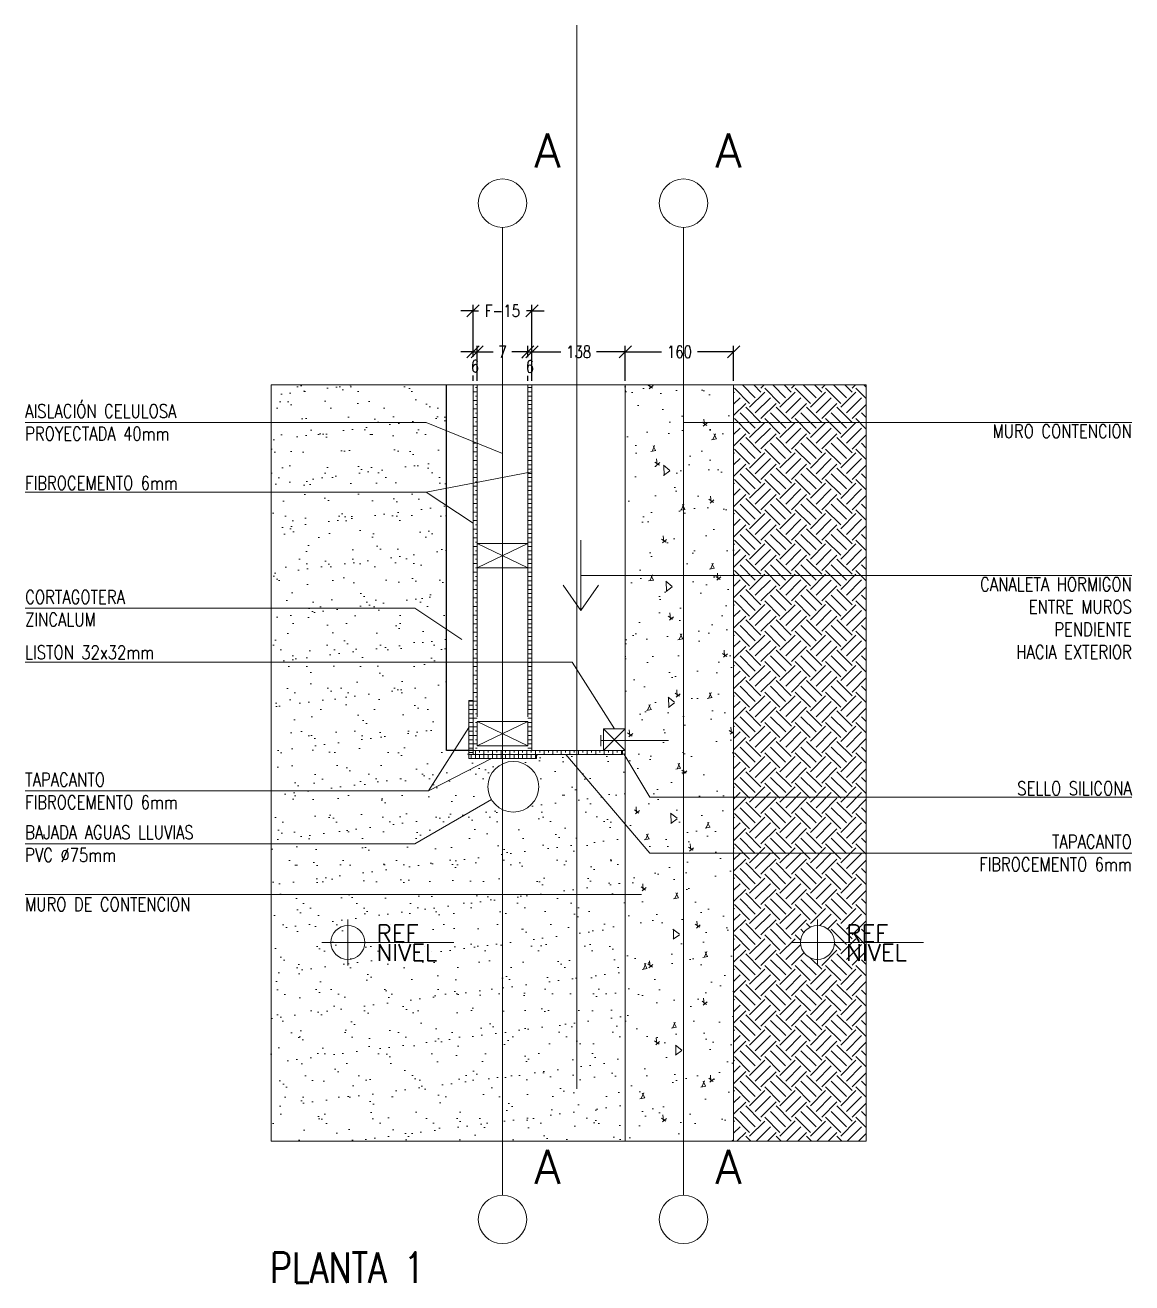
# Model space of a CAD drawing. Header units: metres. Extents: x -2 to 690, y -116 to 73.
# Drawn here: x 507.536 to 509.172, y -74.736 to -72.877 of the extents above; entities that cross this region are included whole.
import ezdxf
from ezdxf.enums import TextEntityAlignment as Align

# ---------------------------------------------------------------- set-up
doc = ezdxf.new("R2010")
doc.units = ezdxf.units.M
doc.header["$LTSCALE"] = 5
doc.header["$MEASUREMENT"] = 0
doc.layers.get('0').update_dxf_attribs({"color": 30})
doc.layers.get('DEFPOINTS').update_dxf_attribs({"color": 210})
doc.layers.add('_AUX', color=210, linetype='Continuous', lineweight=18, plot=False)
for name, color, linetype, lineweight in [('A-ANNO-DIMS', 3, 'Continuous', 18), ('A-ANNO-SYMB', 3, 'Continuous', 18), ('A-ANNO-TEXT', 3, 'Continuous', 18), ('A-DETL-MBND', 3, 'Continuous', 18), ('A-DETL-PATT', 8, 'Continuous', 18), ('A-ELEV-IDEN', 3, 'Continuous', 18), ('A-ELEV-MBE2', 4, 'Continuous', 25), ('A-WALL-PATT', 8, 'Continuous', 18), ('A-WALL-STUD', 3, 'Continuous', 18)]:
    doc.layers.add(name, color=color, linetype=linetype, lineweight=lineweight)
doc.styles.add('E-ROMANS', font='romans.shx', dxfattribs={"width": 0.8})
doc.dimstyles.new('E-0010_TICK_18', dxfattribs={"dimscale": 0.001, "dimtxt": 18, "dimasz": 18, "dimexe": 9, "dimexo": 6, "dimgap": 9, "dimtad": 0, "dimdec": 0, "dimlfac": 1000, "dimzin": 0, "dimdsep": 46, "dimtxsty": 'E-ROMANS', "dimblk": 'OBLIQUE', "dimcen": 9, "dimclrd": 256, "dimclre": 256, "dimclrt": 256, "dimadec": 0, "dimazin": 0, "dimtfac": 1, "dimtdec": 0, "dimtmove": 1, "dimatfit": 3, "dimldrblk": 'OPEN90', "dimfxl": 1, "dimtfill": 1, "dimtolj": 1, "dimtzin": 0, "dimarcsym": 0})

# ---------------------------------------------------------------- blocks, each defined once
blk = doc.blocks.new('_Oblique')
at = {"color": 0, "linetype": 'ByBlock', "lineweight": -2}
blk.add_line((-0.5, -0.5), (0.5, 0.5), dxfattribs=at)
blk = doc.blocks.new('*D1025')
at = {"layer": 'A-ANNO-DIMS', "lineweight": -2, "transparency": 16777216}
for p, q in [((508.1981, -73.4026), (508.1981, -73.29)), ((508.2851, -73.4026), (508.2851, -73.29)), ((508.1981, -73.299), (508.1801, -73.299)), ((508.1981, -73.299), (508.2062, -73.299)), ((508.2851, -73.299), (508.277, -73.299)), ((508.2851, -73.299), (508.3031, -73.299))]:
    blk.add_line(p, q, dxfattribs=at)
at = {"layer": 'DEFPOINTS', "color": 0, "transparency": 16777216}
for p in [(508.2851, -73.299), (508.1981, -73.4086), (508.2851, -73.4086)]:
    blk.add_point(p, dxfattribs=at)
at = {"layer": 'A-ANNO-DIMS', "lineweight": -2, "transparency": 16777216, "xscale": 0.018, "yscale": 0.018, "zscale": 0.018}
blk.add_blockref('_Oblique', (508.1981, -73.299), dxfattribs=at)
at = {"layer": 'A-ANNO-DIMS', "lineweight": -2, "transparency": 16777216, "xscale": 0.018, "yscale": 0.018, "zscale": 0.018, "rotation": 180}
blk.add_blockref('_Oblique', (508.2851, -73.299), dxfattribs=at)
at = {"layer": 'A-ANNO-DIMS', "transparency": 16777216, "insert": (508.2416, -73.299), "char_height": 0.018, "attachment_point": 5, "style": 'E-ROMANS', "bg_fill": 3, "box_fill_scale": 1.25, "bg_fill_color": 256, "bg_fill_true_color": 13158600, "bg_fill_transparency": 0}
blk.add_mtext('\\A1;F-15', dxfattribs=at)
blk = doc.blocks.new('_Open90')
at = {"color": 0, "linetype": 'ByBlock', "lineweight": -2}
for p, q in [((0, 0), (-1, 0)), ((-0.5, 0.5), (0, 0)), ((0, 0), (-0.5, -0.5))]:
    blk.add_line(p, q, dxfattribs=at)
blk = doc.blocks.new('*D1026')
at = {"layer": 'A-ANNO-DIMS', "lineweight": -2, "transparency": 16777216}
for p, q in [((508.1981, -73.3597), (508.1801, -73.3597)), ((508.1981, -73.4026), (508.1981, -73.3507)), ((508.2041, -73.4026), (508.2041, -73.3507)), ((508.2041, -73.3597), (508.2221, -73.3597))]:
    blk.add_line(p, q, dxfattribs=at)
at = {"layer": 'DEFPOINTS', "color": 0, "transparency": 16777216}
for p in [(508.1981, -73.4086), (508.2041, -73.4086)]:
    blk.add_point(p, dxfattribs=at)
at = {"layer": 'A-ANNO-DIMS', "transparency": 16777216, "insert": (508.2011, -73.3808), "char_height": 0.018, "attachment_point": 5, "style": 'E-ROMANS', "bg_fill": 3, "box_fill_scale": 1.25, "bg_fill_color": 256, "bg_fill_true_color": 13158600, "bg_fill_transparency": 0}
blk.add_mtext('\\A1;6', dxfattribs=at)
at = {"layer": 'A-ANNO-DIMS', "lineweight": -2, "transparency": 16777216}
blk.add_line((508.1981, -73.3597), (508.2041, -73.3597), dxfattribs=at)
at = {"layer": 'DEFPOINTS', "color": 0, "transparency": 16777216}
blk.add_point((508.2041, -73.3597), dxfattribs=at)
at = {"layer": 'A-ANNO-DIMS', "lineweight": -2, "transparency": 16777216, "xscale": 0.018, "yscale": 0.018, "zscale": 0.018}
blk.add_blockref('_Oblique', (508.1981, -73.3597), dxfattribs=at)
at = {"layer": 'A-ANNO-DIMS', "lineweight": -2, "transparency": 16777216, "xscale": 0.018, "yscale": 0.018, "zscale": 0.018, "rotation": 180}
blk.add_blockref('_Oblique', (508.2041, -73.3597), dxfattribs=at)
blk = doc.blocks.new('*D1027')
at = {"layer": 'A-ANNO-DIMS', "lineweight": -2, "transparency": 16777216}
for p, q in [((508.2041, -73.4026), (508.2041, -73.3507)), ((508.2041, -73.3597), (508.2278, -73.3597)), ((508.2791, -73.3597), (508.2554, -73.3597)), ((508.2791, -73.4026), (508.2791, -73.3507))]:
    blk.add_line(p, q, dxfattribs=at)
at = {"layer": 'DEFPOINTS', "color": 0, "transparency": 16777216}
for p in [(508.2791, -73.3597), (508.2041, -73.4086), (508.2791, -73.4086)]:
    blk.add_point(p, dxfattribs=at)
at = {"layer": 'A-ANNO-DIMS', "lineweight": -2, "transparency": 16777216, "xscale": 0.018, "yscale": 0.018, "zscale": 0.018, "rotation": 180}
blk.add_blockref('_Oblique', (508.2041, -73.3597), dxfattribs=at)
at = {"layer": 'A-ANNO-DIMS', "lineweight": -2, "transparency": 16777216, "xscale": 0.018, "yscale": 0.018, "zscale": 0.018}
blk.add_blockref('_Oblique', (508.2791, -73.3597), dxfattribs=at)
at = {"layer": 'A-ANNO-DIMS', "transparency": 16777216, "insert": (508.2416, -73.3597), "char_height": 0.018, "attachment_point": 5, "style": 'E-ROMANS', "bg_fill": 3, "box_fill_scale": 1.25, "bg_fill_color": 256, "bg_fill_true_color": 13158600, "bg_fill_transparency": 0}
blk.add_mtext('\\A1;7', dxfattribs=at)
blk = doc.blocks.new('*D1028')
at = {"layer": 'A-ANNO-DIMS', "lineweight": -2, "transparency": 16777216}
for p, q in [((508.2791, -73.3597), (508.2611, -73.3597)), ((508.2791, -73.4026), (508.2791, -73.3507)), ((508.2851, -73.4026), (508.2851, -73.3507)), ((508.2851, -73.3597), (508.3031, -73.3597))]:
    blk.add_line(p, q, dxfattribs=at)
at = {"layer": 'DEFPOINTS', "color": 0, "transparency": 16777216}
for p in [(508.2791, -73.4086), (508.2851, -73.4086)]:
    blk.add_point(p, dxfattribs=at)
at = {"layer": 'A-ANNO-DIMS', "transparency": 16777216, "insert": (508.2821, -73.3814), "char_height": 0.018, "attachment_point": 5, "style": 'E-ROMANS', "bg_fill": 3, "box_fill_scale": 1.25, "bg_fill_color": 256, "bg_fill_true_color": 13158600, "bg_fill_transparency": 0}
blk.add_mtext('\\A1;6', dxfattribs=at)
at = {"layer": 'A-ANNO-DIMS', "lineweight": -2, "transparency": 16777216}
blk.add_line((508.2791, -73.3597), (508.2851, -73.3597), dxfattribs=at)
at = {"layer": 'DEFPOINTS', "color": 0, "transparency": 16777216}
blk.add_point((508.2851, -73.3597), dxfattribs=at)
at = {"layer": 'A-ANNO-DIMS', "lineweight": -2, "transparency": 16777216, "xscale": 0.018, "yscale": 0.018, "zscale": 0.018}
blk.add_blockref('_Oblique', (508.2791, -73.3597), dxfattribs=at)
at = {"layer": 'A-ANNO-DIMS', "lineweight": -2, "transparency": 16777216, "xscale": 0.018, "yscale": 0.018, "zscale": 0.018, "rotation": 180}
blk.add_blockref('_Oblique', (508.2851, -73.3597), dxfattribs=at)
blk = doc.blocks.new('*D1029')
at = {"layer": 'A-ANNO-DIMS', "lineweight": -2, "transparency": 16777216}
for p, q in [((508.2851, -73.4026), (508.2851, -73.3507)), ((508.2851, -73.3597), (508.3277, -73.3597)), ((508.4231, -73.3597), (508.3806, -73.3597)), ((508.4231, -73.4026), (508.4231, -73.3507))]:
    blk.add_line(p, q, dxfattribs=at)
at = {"layer": 'DEFPOINTS', "color": 0, "transparency": 16777216}
for p in [(508.4231, -73.3597), (508.2851, -73.4086), (508.4231, -73.4086)]:
    blk.add_point(p, dxfattribs=at)
at = {"layer": 'A-ANNO-DIMS', "lineweight": -2, "transparency": 16777216, "xscale": 0.018, "yscale": 0.018, "zscale": 0.018, "rotation": 180}
blk.add_blockref('_Oblique', (508.2851, -73.3597), dxfattribs=at)
at = {"layer": 'A-ANNO-DIMS', "lineweight": -2, "transparency": 16777216, "xscale": 0.018, "yscale": 0.018, "zscale": 0.018}
blk.add_blockref('_Oblique', (508.4231, -73.3597), dxfattribs=at)
at = {"layer": 'A-ANNO-DIMS', "transparency": 16777216, "insert": (508.3541, -73.3597), "char_height": 0.018, "attachment_point": 5, "style": 'E-ROMANS', "bg_fill": 3, "box_fill_scale": 1.25, "bg_fill_color": 256, "bg_fill_true_color": 13158600, "bg_fill_transparency": 0}
blk.add_mtext('\\A1;138', dxfattribs=at)
blk = doc.blocks.new('*D51')
at = {"layer": 'A-ANNO-DIMS', "lineweight": -2, "transparency": 16777216}
for p, q in [((508.4231, -73.4026), (508.4231, -73.3507)), ((508.4231, -73.3597), (508.4767, -73.3597)), ((508.5831, -73.3597), (508.5296, -73.3597)), ((508.5831, -73.4026), (508.5831, -73.3507))]:
    blk.add_line(p, q, dxfattribs=at)
at = {"layer": 'DEFPOINTS', "color": 0, "transparency": 16777216}
for p in [(508.5831, -73.3597), (508.4231, -73.4086), (508.5831, -73.4086)]:
    blk.add_point(p, dxfattribs=at)
at = {"layer": 'A-ANNO-DIMS', "lineweight": -2, "transparency": 16777216, "xscale": 0.018, "yscale": 0.018, "zscale": 0.018, "rotation": 180}
blk.add_blockref('_Oblique', (508.4231, -73.3597), dxfattribs=at)
at = {"layer": 'A-ANNO-DIMS', "lineweight": -2, "transparency": 16777216, "xscale": 0.018, "yscale": 0.018, "zscale": 0.018}
blk.add_blockref('_Oblique', (508.5831, -73.3597), dxfattribs=at)
at = {"layer": 'A-ANNO-DIMS', "transparency": 16777216, "insert": (508.5031, -73.3597), "char_height": 0.018, "attachment_point": 5, "style": 'E-ROMANS', "bg_fill": 3, "box_fill_scale": 1.25, "bg_fill_color": 256, "bg_fill_true_color": 13158600, "bg_fill_transparency": 0}
blk.add_mtext('\\A1;160', dxfattribs=at)

msp = doc.modelspace()

# ---------------------------------------------------------------- hatches: boundary and pattern name
at = {"layer": 'A-DETL-PATT'}
h = msp.add_hatch(dxfattribs=at)
h.set_pattern_fill('AR-SAND', color=256, scale=0.001, style=0)
h.set_pattern_definition([(37.5, (31.951525, 2.28406), (-0.0016000313, 0.0489413237), [0, -0.038608, 0, -0.04318, 0, -0.041275]), (7.5, (31.951525, 2.28406), (0.044952328, 0.07168251), [0, -0.020828, 0, -0.034798, 0, -0.013335]), (327.5, (31.920283, 2.28406), (0.079099237, 0.0001437185), [0, -0.0127, 0, -0.04572, 0, -0.05969]), (317.5, (31.920283, 2.28406), (0.076355645, 0.022292932), [0, -0.00635, 0, -0.029972, 0, -0.03429])])
h.paths.add_polyline_path([(508.4231, -73.9551), (508.4231, -73.9491), (508.4189, -73.9491), (508.4189, -73.9551), (508.2921, -73.9551), (508.2921, -73.9611), (508.1921, -73.9611), (508.1921, -73.9551), (508.1921, -73.9491), (508.1591, -73.9491), (508.1591, -73.4086), (507.9, -73.4086), (507.9, -74.5266), (508.4231, -74.5266)])
h.paths.add_polyline_path([(508.2201, -74.0026, -1), (508.2951, -74.0026, -1)], flags=16)
h = msp.add_hatch(dxfattribs=at)
h.set_pattern_fill('BRASS', color=256, scale=0.002, style=0)
h.set_pattern_definition([(0, (31.951525, 0), (0, 0.0127), []), (0, (31.951525, 0.00635), (0, 0.0127), [0.00635, -0.003175])])
h.paths.add_polyline_path([(508.2041, -73.4086), (508.1981, -73.4086), (508.1981, -73.9491), (508.2041, -73.9491), (508.2041, -73.8991)])
h.paths.add_polyline_path([(508.2851, -73.4086), (508.2791, -73.4086), (508.2791, -73.8991), (508.2791, -73.9491), (508.2851, -73.9491)])
h.paths.add_polyline_path([(508.1981, -73.8751), (508.1921, -73.8751), (508.1921, -73.9491), (508.1981, -73.9491)])
h.paths.add_polyline_path([(508.1981, -73.9491), (508.1921, -73.9491), (508.1921, -73.9551), (508.1981, -73.9551)])
h = msp.add_hatch(dxfattribs=at)
h.set_pattern_fill('AR-CONC', color=256, scale=0.0005, angle=45, style=0)
h.set_pattern_definition([(95, (31.951525, 0), (0.070047325, 0.05877669), [0.009525, -0.104775]), (40, (31.95153, 0), (-0.080008945, 0.055088503), [0.00762, -0.08382]), (145.451, (31.95736, 0.0049), (-0.009961079, 0.113865118), [0.008095, -0.089045]), (91.1842, (31.93356, 0.01796), (0.110705122, 0.080976706), [0.0142875, -0.1571625]), (141.6356, (31.94279, 0.02471), (-0.003543072, 0.171413216), [0.0121425, -0.1335675]), (36.184, (31.93356, 0.01796), (-0.003542786, 0.171413193), [0.01143, -0.12573]), (66, (31.947035, 0.02245), (0.089760276, 0.017447634), [0.009525, -0.104775]), (11, (31.94704, 0.02245), (-0.043269963, 0.086970597), [0.00762, -0.08382]), (116.4514, (31.954515, 0.023905), (0.04649002, 0.104418228), [0.008095, -0.089045]), (82.5, (31.951525, 0), (-0.0288027345, 0.0309867068), [0, -0.082804, 0, -0.08509, 0, -0.0841375]), (52.5, (31.951525, 0), (-0.0117948637, 0.0590435), [0, -0.048514, 0, -0.080899, 0, -0.0320675]), (12.5, (31.9315, -0.020026), (0.0499639315, 0.0459130978), [0, -0.03175, 0, -0.09906, 0, -0.131445]), (2.5, (31.92252, -0.029006), (0.043381952, 0.0613611964), [0, -0.041275, 0, -0.065786, 0, -0.093345])])
h.paths.add_polyline_path([(508.5831, -73.4086), (508.5091, -73.4086), (508.5091, -73.464), (508.5831, -73.464)])
h.paths.add_polyline_path([(508.5091, -73.4086), (508.4231, -73.4086), (508.4231, -73.9491), (508.4231, -73.9491), (508.4231, -73.9956), (508.4593, -74.1006), (508.5091, -74.1006)])
h.paths.add_polyline_path([(508.5831, -73.464), (508.5091, -73.464), (508.5091, -74.1006), (508.5831, -74.1006), (508.5831, -73.9491)])
h.paths.add_polyline_path([(508.5831, -74.1006), (508.5091, -74.1006), (508.5091, -74.5266), (508.5831, -74.5266)])
h.paths.add_polyline_path([(508.5091, -74.1006), (508.4593, -74.1006), (508.4231, -73.9956), (508.4231, -74.5266), (508.5091, -74.5266)])
h = msp.add_hatch(dxfattribs=at)
h.set_pattern_fill('BRASS', color=256, scale=0.002, angle=90, style=0)
h.set_pattern_definition([(90, (31.951525, 0), (-0.0127, 8e-19), []), (90, (31.945175, 0), (-0.0127, 8e-19), [0.00635, -0.003175])])
h.paths.add_polyline_path([(508.1921, -73.9551), (508.2921, -73.9551), (508.2921, -73.9611), (508.1921, -73.9611)])
edge = h.paths.add_edge_path()
edge.add_line((508.4189, -73.9551), (508.1981, -73.9551))
edge.add_line((508.1981, -73.9551), (508.1981, -73.9491))
edge.add_line((508.1981, -73.9491), (508.4189, -73.9491))

# ---------------------------------------------------------------- linework, layer by layer
at = {"layer": 'A-ANNO-SYMB'}
for p, q in [((508.4231, -73.9491), (508.4231, -73.4086)), ((508.0132, -74.2667), (508.0132, -74.1988)), ((508.7071, -74.2667), (508.7071, -74.1988)), ((507.9746, -74.2328), (508.1699, -74.2328)), ((508.6685, -74.2328), (508.8638, -74.2328))]:
    msp.add_line(p, q, dxfattribs=at)
for points in [[(508.4231, -73.9491), (508.4231, -74.5266)], [(508.5831, -73.9491), (508.5831, -74.5266)]]:
    msp.add_lwpolyline(points, dxfattribs=at)
for centre, radius in [((508.2416, -73.1399), 0.0358), ((508.5091, -73.1399), 0.0358), ((508.0132, -74.2328), 0.025), ((508.7071, -74.2328), 0.025), ((508.2416, -74.6423), 0.0358), ((508.5091, -74.6423), 0.0358)]:
    msp.add_circle(centre, radius, dxfattribs=at)
at = {"layer": 'A-ANNO-SYMB', "ltscale": 0.05}
msp.add_circle((508.2576, -74.0026), 0.0375, dxfattribs=at)
at = {"layer": 'A-ANNO-TEXT'}
for p, q in [((508.129, -73.567), (508.2851, -73.5369)), ((508.1323, -74.0089), (508.1921, -73.9151)), ((508.3354, -73.9551), (508.4593, -74.1006)), ((508.421, -73.9541), (508.4593, -74.0181))]:
    msp.add_line(p, q, dxfattribs=at)
for points in [[(507.5363, -73.464), (508.129, -73.464), (508.2416, -73.5101)], [(509.1715, -73.464), (508.7399, -73.464), (508.5091, -73.464)], [(507.5363, -73.567), (508.129, -73.567), (508.1981, -73.6132)], [(509.1715, -73.6902), (508.7399, -73.6902), (508.3575, -73.6902)], [(507.5363, -73.7388), (508.1123, -73.7388), (508.1815, -73.7849)], [(507.5363, -73.8186), (508.3447, -73.8186), (508.4071, -73.9171)], [(507.5363, -74.0089), (508.1323, -74.0089), (508.2252, -73.9611)], [(507.5363, -74.0868), (508.1123, -74.0868), (508.2252, -74.0214)], [(509.1715, -74.0181), (508.7399, -74.0181), (508.4593, -74.0181)], [(509.1715, -74.1006), (508.7399, -74.1006), (508.4593, -74.1006)], [(507.5363, -74.1618), (508.1123, -74.1618), (508.4469, -74.1618)]]:
    msp.add_lwpolyline(points, dxfattribs=at)
at = {"layer": 'A-DETL-MBND'}
for p, q in [((508.1981, -73.9491), (508.1981, -73.4086)), ((508.2041, -73.8991), (508.2041, -73.4086)), ((508.2791, -73.4086), (508.2791, -73.8991)), ((508.2851, -73.4086), (508.2851, -73.9491))]:
    msp.add_line(p, q, dxfattribs=at)
for points in [[(508.1921, -73.9551), (508.1921, -73.8751), (508.1981, -73.8751), (508.1981, -73.9551)], [(508.1921, -73.9551), (508.2921, -73.9551), (508.2921, -73.9611), (508.1921, -73.9611)]]:
    msp.add_lwpolyline(points, close=True, dxfattribs=at)
for points in [[(508.4189, -73.9551), (508.1981, -73.9551), (508.1981, -73.9491), (508.4189, -73.9491)], [(508.4189, -73.9491), (508.4189, -73.9551)]]:
    msp.add_lwpolyline(points, dxfattribs=at)
msp.add_arc((508.421, -73.9568), 0.00269, 38.7945, 141.2056, dxfattribs=at)
at = {"layer": 'A-ELEV-IDEN', "ltscale": 10}
msp.add_line((508.3871, -73.9344), (508.487, -73.9344), dxfattribs=at)
for points in [[(507.9, -73.4086), (508.7792, -73.4086)], [(507.9, -73.4086), (507.9, -74.5266), (508.7792, -74.5266)], [(508.7792, -73.4086), (508.7792, -74.5266)], [(508.3575, -73.6383), (508.3575, -73.7422)], [(508.3575, -73.7422), (508.3315, -73.7046)], [(508.3575, -73.7422), (508.3836, -73.7046)], [(508.3871, -73.9424), (508.3871, -73.9264)]]:
    msp.add_lwpolyline(points, dxfattribs=at)
at = {"layer": 'A-ELEV-MBE2'}
msp.add_lwpolyline([(508.1981, -73.9491), (508.1591, -73.9491), (508.1591, -73.4086)], dxfattribs=at)
at = {"layer": 'A-WALL-PATT', "ltscale": 10}
for p, q in [((508.2416, -73.6361), (508.2416, -73.4086)), ((508.2416, -73.6861), (508.2416, -73.8991))]:
    msp.add_line(p, q, dxfattribs=at)
at = {"layer": 'A-WALL-STUD'}
for p, q in [((508.2791, -73.6431), (508.2041, -73.6791)), ((508.2041, -73.6431), (508.2791, -73.6791)), ((508.2791, -73.9061), (508.2041, -73.9421)), ((508.2041, -73.9061), (508.2791, -73.9421))]:
    msp.add_line(p, q, dxfattribs=at)
for points in [[(508.2791, -73.6431), (508.2041, -73.6431), (508.2041, -73.6791), (508.2791, -73.6791)], [(508.2791, -73.9061), (508.2041, -73.9061), (508.2041, -73.9421), (508.2791, -73.9421)]]:
    msp.add_lwpolyline(points, close=True, dxfattribs=at)
for points in [[(508.4231, -73.9491), (508.4231, -73.9171), (508.3911, -73.9171), (508.3911, -73.9491), (508.4231, -73.9491)], [(508.4231, -73.9171), (508.3911, -73.9491)], [(508.3911, -73.9171), (508.4231, -73.9491)]]:
    msp.add_lwpolyline(points, dxfattribs=at)

# ---------------------------------------------------------------- texts
at = {"layer": 'A-ANNO-TEXT', "style": 'E-ROMANS'}
for s, insert, char_height, attachment_point in [('AISLACIÓN CELULOSA\\PPROYECTADA 40mm', (507.5363, -73.464), 0.02, 4), ('MURO CONTENCION', (509.1715, -73.467), 0.02, 3), ('FIBROCEMENTO 6mm', (507.5363, -73.5537), 0.02, 4), ('CANALETA HORMIGON\\PENTRE MUROS\\PPENDIENTE \\PHACIA EXTERIOR', (509.1715, -73.6933), 0.02, 3), ('CORTAGOTERA\\PZINCALUM', (507.5363, -73.7388), 0.02, 4), ('LISTON 32x32mm', (507.5363, -73.804), 0.02, 4), ('TAPACANTO\\PFIBROCEMENTO 6mm', (507.5363, -74.0089), 0.02, 4), ('SELLO SILICONA', (509.1715, -74.0049), 0.02, 6), ('BAJADA AGUAS LLUVIAS\\PPVC %%C75mm', (507.5363, -74.0868), 0.02, 4), ('TAPACANTO\\PFIBROCEMENTO 6mm', (509.1715, -74.1006), 0.02, 6), ('MURO DE CONTENCION', (507.5363, -74.1764), 0.02, 4), ('\\pi-0.135,l0.135,t0.135;PLANTA 1', (507.8982, -74.691), 0.045, 1)]:
    msp.add_mtext(s, dxfattribs=dict(at, insert=insert, char_height=char_height, attachment_point=attachment_point))
for p in [(508.3081, -73.0621), (508.5756, -73.0621), (508.3081, -74.5646), (508.5756, -74.5646)]:
    msp.add_attdef('A', text='0.00', height=0.05, dxfattribs=at).set_placement(p, align=Align.MIDDLE_CENTER)
for p in [(508.0556, -74.2395), (508.7495, -74.2395)]:
    msp.add_attdef('REF', text='', height=0.025, dxfattribs=at).set_placement(p, align=Align.BOTTOM_LEFT)
for p in [(508.0554, -74.2352), (508.7493, -74.2352)]:
    msp.add_attdef('NIVEL', text='%%P0,00', height=0.025, dxfattribs=at).set_placement(p, align=Align.TOP_LEFT)

# ---------------------------------------------------------------- next in the draw order: dimensions: what is measured, and where the dimension line sits
at = {"layer": 'A-ANNO-DIMS'}
dim = msp.add_linear_dim(base=(508.2851, -73.299), p1=(508.1981, -73.4086), p2=(508.2851, -73.4086), text='F-15', dimstyle='E-0010_TICK_18', dxfattribs=at)
dim.commit()
dim.dimension.update_dxf_attribs({"geometry": '*D1025', "text_midpoint": (508.2416, -73.299)})

# ---------------------------------------------------------------- next in the draw order: dimensions: what is measured, and where the dimension line sits
dim = msp.add_linear_dim(base=(508.2041, -73.3597), p1=(508.1981, -73.4086), p2=(508.2041, -73.4086), dimstyle='E-0010_TICK_18', dxfattribs=at)
dim.commit()
dim.dimension.update_dxf_attribs({"geometry": '*D1026', "text_midpoint": (508.2011, -73.3808), "dimtype": 160})

# ---------------------------------------------------------------- next in the draw order: dimensions: what is measured, and where the dimension line sits
dim = msp.add_linear_dim(base=(508.2791, -73.3597), p1=(508.2041, -73.4086), p2=(508.2791, -73.4086), text='7', dimstyle='E-0010_TICK_18', dxfattribs=at)
dim.commit()
dim.dimension.update_dxf_attribs({"geometry": '*D1027', "text_midpoint": (508.2416, -73.3597)})

# ---------------------------------------------------------------- next in the draw order: linework, layer by layer
at = {"layer": 'A-ANNO-SYMB', "ltscale": 10}
msp.add_line((508.2416, -74.6066), (508.2416, -73.1757), dxfattribs=at)

# ---------------------------------------------------------------- next in the draw order: dimensions: what is measured, and where the dimension line sits
at = {"layer": 'A-ANNO-DIMS'}
dim = msp.add_linear_dim(base=(508.2851, -73.3597), p1=(508.2791, -73.4086), p2=(508.2851, -73.4086), dimstyle='E-0010_TICK_18', dxfattribs=at)
dim.commit()
dim.dimension.update_dxf_attribs({"geometry": '*D1028', "text_midpoint": (508.2821, -73.3814), "dimtype": 160})

# ---------------------------------------------------------------- next in the draw order: dimensions: what is measured, and where the dimension line sits
dim = msp.add_linear_dim(base=(508.4231, -73.3597), p1=(508.2851, -73.4086), p2=(508.4231, -73.4086), dimstyle='E-0010_TICK_18', dxfattribs=at)
dim.commit()
dim.dimension.update_dxf_attribs({"geometry": '*D1029', "text_midpoint": (508.3541, -73.3597)})

# ---------------------------------------------------------------- next in the draw order: linework, layer by layer
at = {"layer": '_AUX'}
msp.add_line((508.3516, -74.449), (508.3516, -72.8768), dxfattribs=at)

# ---------------------------------------------------------------- next in the draw order: dimensions: what is measured, and where the dimension line sits
at = {"layer": 'A-ANNO-DIMS'}
dim = msp.add_linear_dim(base=(508.5831, -73.3597), p1=(508.4231, -73.4086), p2=(508.5831, -73.4086), dimstyle='E-0010_TICK_18', dxfattribs=at)
dim.commit()
dim.dimension.update_dxf_attribs({"geometry": '*D51', "text_midpoint": (508.5031, -73.3597)})

# ---------------------------------------------------------------- next in the draw order: hatches: boundary and pattern name
at = {"layer": 'A-DETL-PATT'}
h = msp.add_hatch(dxfattribs=at)
h.set_pattern_fill('EARTH', color=256, scale=0.005, angle=45, style=0)
h.set_pattern_definition([(45, (31.951525, 0), (1e-16, 0.0449012806), [0.03175, -0.03175]), (45, (31.943106, 0.00842), (1e-16, 0.0449012806), [0.03175, -0.03175]), (45, (31.934687, 0.016838), (1e-16, 0.0449012806), [0.03175, -0.03175]), (135, (31.934687, 0.02245), (-0.0449012806, 1e-16), [0.03175, -0.03175]), (135, (31.943106, 0.03087), (-0.0449012806, 1e-16), [0.03175, -0.03175]), (135, (31.951525, 0.03929), (-0.0449012806, 1e-16), [0.03175, -0.03175])])
h.paths.add_polyline_path([(508.7792, -73.4086), (508.5831, -73.4086), (508.5831, -73.464), (508.7399, -73.464), (508.7792, -73.464)])
h.paths.add_polyline_path([(508.7792, -73.464), (508.7399, -73.464), (508.5831, -73.464), (508.5831, -73.9491), (508.5831, -74.1006), (508.7399, -74.1006), (508.7792, -74.1006)])
h.paths.add_polyline_path([(508.7792, -74.1006), (508.7399, -74.1006), (508.5831, -74.1006), (508.5831, -74.5266), (508.7792, -74.5266), (508.7792, -74.2328), (508.7321, -74.2328, -1), (508.6821, -74.2328, -1), (508.7321, -74.2328), (508.7792, -74.2328)])
h.paths.add_polyline_path([(508.7433, -74.2376), (508.8543, -74.2376), (508.8543, -74.2001), (508.7433, -74.2001)], flags=9)
h.paths.add_polyline_path([(508.7431, -74.2672), (508.8322, -74.2672), (508.8322, -74.2297), (508.7431, -74.2297)], flags=9)

# ---------------------------------------------------------------- next in the draw order: linework, layer by layer
at = {"layer": 'A-ANNO-SYMB', "ltscale": 10}
msp.add_line((508.5091, -74.6066), (508.5091, -73.1757), dxfattribs=at)
at = {"layer": 'A-ANNO-SYMB'}
msp.add_line((508.5831, -73.9491), (508.5831, -73.4086), dxfattribs=at)

doc.saveas('drawing.dxf')
